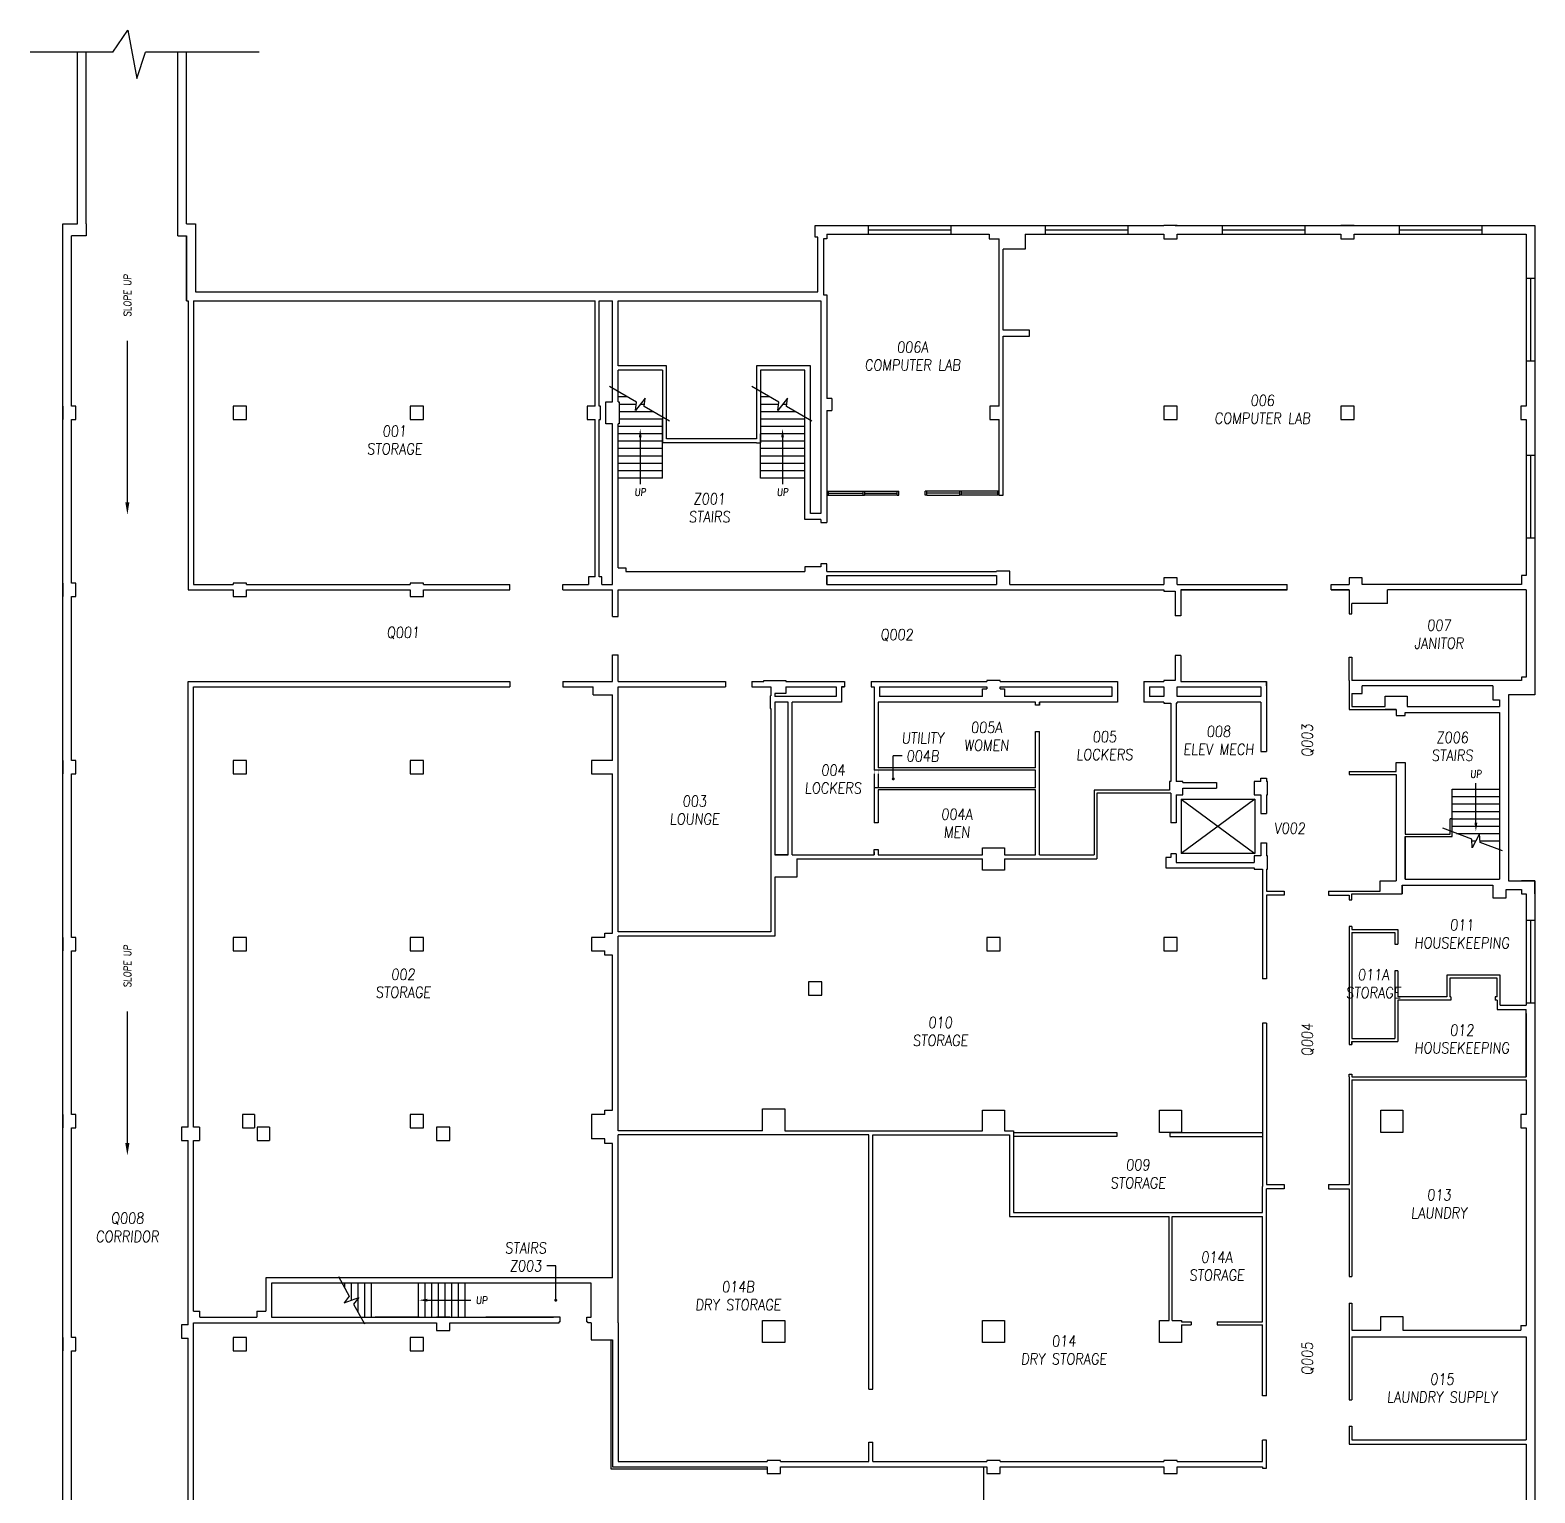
# Model space of a CAD drawing. Extents: x 1508 to 3619, y 480 to 3630.
# Drawn here: x 1508 to 3548, y 1648 to 3630 of the extents above; entities that cross this region are included whole.
import ezdxf
from ezdxf.enums import TextEntityAlignment as Align

# ---------------------------------------------------------------- set-up
doc = ezdxf.new("R2010")
doc.units = 0
doc.header["$MEASUREMENT"] = 0
doc.linetypes.add('HIDDEN2', pattern=[0.1875, 0.125, -0.0625])
for name, color, linetype in [('A-BELOW', 111, 'CONTINUOUS'), ('A-FS-ID', 6, 'CONTINUOUS'), ('A-FS-NM', 6, 'CONTINUOUS'), ('A-GLAZ', 191, 'CONTINUOUS'), ('A-STRS', 4, 'CONTINUOUS'), ('A-WL-EX', 171, 'CONTINUOUS')]:
    doc.layers.add(name, color=color, linetype=linetype)
doc.styles.get("Standard").update_dxf_attribs({"font": 'romans.shx', "width": 0.85, "oblique": 5, "height": 15})

msp = doc.modelspace()

# ---------------------------------------------------------------- linework, layer by layer
at = {"layer": 'A-BELOW'}
for p, q in [((1620.2, 3600.4), (1640.5, 3630.3)), ((1640.5, 3630.3), (1652.4, 3564.5)), ((1620.2, 3600.4), (1507.8, 3600.4)), ((1652.4, 3564.5), (1664.4, 3600.4)), ((1818.6, 3600.4), (1664.4, 3600.4)), ((2644, 3365.6), (2756, 3365.6)), ((2644, 3353.6), (2756, 3353.6)), ((2884, 3365.6), (2996, 3365.6)), ((2884, 3353.6), (2996, 3353.6)), ((3124, 3365.6), (3236, 3365.6)), ((3124, 3353.6), (3236, 3353.6)), ((3364, 3365.6), (3476, 3365.6)), ((3364, 3353.6), (3476, 3353.6)), ((3536, 3293.6), (3536, 3181.6)), ((3548, 3293.6), (3548, 3181.6)), ((1639.7, 2990.5), (1639.7, 3209.4)), ((3536, 3053.6), (3536, 2941.6)), ((3548, 3053.6), (3548, 2941.6)), ((2590, 3005.6), (2637, 3005.6)), ((2590, 3000.1), (2637, 3000.1)), ((2639, 3005.6), (2683.5, 3005.6)), ((2683.5, 3000.1), (2639, 3000.1)), ((2768, 3005.6), (2723.5, 3005.6)), ((2723.5, 3000.1), (2768, 3000.1)), ((2819.5, 3005.6), (2770, 3005.6)), ((2819.5, 3000.1), (2770, 3000.1)), ((3536, 2423.6), (3536, 2311.6)), ((3548, 2423.6), (3548, 2311.6)), ((1639.7, 2122.2), (1639.7, 2300.4)), ((2841, 2136.6), (2981, 2136.6)), ((2981, 2131.1), (2841, 2131.1)), ((2981, 2136.6), (2981, 2131.1)), ((3053, 2136.6), (3053, 2131.1)), ((3053, 2136.6), (3178.5, 2136.6)), ((3053, 2131.1), (3178.5, 2131.1)), ((2295, 1855.4), (2295, 1680.6)), ((2295, 1680.6), (2507, 1680.6)), ((2801, 1522.6), (2801, 1683.1))]:
    msp.add_line(p, q, dxfattribs=at)
at = {"layer": 'A-BELOW', "linetype": 'HIDDEN2'}
for p, q in [((2652, 2627.6), (2652, 2603.6)), ((2657.5, 2627.6), (2657.5, 2603.6))]:
    msp.add_line(p, q, dxfattribs=at)
at = {"layer": 'A-BELOW'}
for points in [[(1642.5, 2990.5), (1639.7, 2973.6), (1636.9, 2990.5)], [(1642.5, 2122.2), (1639.7, 2105.3), (1636.9, 2122.2)]]:
    msp.add_solid(points, dxfattribs=at)
at = {"layer": 'A-FS-ID'}
for p, q in [((2690.1, 2646.6), (2678.1, 2646.6)), ((2678.1, 2615.6), (2678.1, 2646.6)), ((2220.5, 1955.6), (2208.5, 1955.6)), ((2220.5, 1909.1), (2220.5, 1955.6))]:
    msp.add_line(p, q, dxfattribs=at)
at = {"layer": 'A-FS-ID', "const_width": 2}
for points in [[(2677.1, 2615.6, 1), (2679.1, 2615.6, 1)], [(2219.5, 1909.1, 1), (2221.5, 1909.1, 1)]]:
    msp.add_lwpolyline(points, format="xyb", close=True, dxfattribs=at)
at = {"layer": 'A-GLAZ'}
for p, q in [((2644, 3359.6), (2756, 3359.6)), ((2884, 3359.6), (2996, 3359.6)), ((3124, 3359.6), (3236, 3359.6)), ((3364, 3359.6), (3476, 3359.6)), ((3542, 3293.6), (3542, 3181.6)), ((3542, 3053.6), (3542, 2941.6)), ((2588, 3005.6), (2590, 3005.6)), ((2588, 3000.1), (2590, 3000.1)), ((2590, 3005.6), (2590, 3000.1)), ((2590, 3002.9), (2637, 3002.9)), ((2637, 3005.6), (2639, 3005.6)), ((2637, 3005.6), (2637, 3000.1)), ((2637, 3000.1), (2639, 3000.1)), ((2639, 3005.6), (2639, 3000.1)), ((2639, 3002.9), (2683.5, 3002.9)), ((2683.5, 3005.6), (2685.5, 3005.6)), ((2683.5, 3000.1), (2683.5, 3005.6)), ((2683.5, 3000.1), (2685.5, 3000.1)), ((2685.5, 3000.1), (2685.5, 3005.6)), ((2723.5, 3005.6), (2721.5, 3005.6)), ((2721.5, 3000.1), (2721.5, 3005.6)), ((2723.5, 3000.1), (2721.5, 3000.1)), ((2723.5, 3000.1), (2723.5, 3005.6)), ((2768, 3002.9), (2723.5, 3002.9)), ((2770, 3005.6), (2768, 3005.6)), ((2768, 3005.6), (2768, 3000.1)), ((2770, 3000.1), (2768, 3000.1)), ((2770, 3005.6), (2770, 3000.1)), ((2819.5, 3002.9), (2770, 3002.9)), ((2819.5, 3005.6), (2819.5, 3000.1)), ((2821.5, 3005.6), (2819.5, 3005.6)), ((2821.5, 3000.1), (2819.5, 3000.1)), ((3542, 2423.6), (3542, 2311.6))]:
    msp.add_line(p, q, dxfattribs=at)
at = {"layer": 'A-STRS'}
for p, q in [((2329.8, 3126.1), (2293.5, 3147.1)), ((2522.8, 3126.1), (2486.5, 3147.1)), ((2317.7, 3133.1), (2305, 3133.1)), ((2329.4, 3123.1), (2306.5, 3123.1)), ((2341.5, 3131.5), (2328.5, 3114.8)), ((2328.5, 3114.8), (2329.8, 3126.1)), ((2340.6, 3123.1), (2335, 3123.1)), ((2340.2, 3120.1), (2341.5, 3131.5)), ((2510.7, 3133.1), (2498, 3133.1)), ((2522.4, 3123.1), (2498, 3123.1)), ((2534.5, 3131.5), (2521.5, 3114.8)), ((2521.5, 3114.8), (2522.8, 3126.1)), ((2533.6, 3123.1), (2528, 3123.1)), ((2533.2, 3120.1), (2534.5, 3131.5)), ((2352.3, 3113.1), (2306.5, 3113.1)), ((2365, 3103.1), (2306.5, 3103.1)), ((2374.5, 3100.3), (2340.2, 3120.1)), ((2365, 3023.1), (2365, 3103.1)), ((2545.3, 3113.1), (2498, 3113.1)), ((2558, 3103.1), (2498, 3103.1)), ((2567.5, 3100.3), (2533.2, 3120.1)), ((2365, 3093.1), (2305, 3093.1)), ((2365, 3083.1), (2305, 3083.1)), ((2558, 3093.1), (2498, 3093.1)), ((2498, 3023.1), (2498, 3083.1)), ((2558, 3083.1), (2498, 3083.1)), ((2365, 3073.1), (2305, 3073.1)), ((2365, 3063.1), (2305, 3063.1)), ((2335, 3078.3), (2335, 3015.1)), ((2558, 3073.1), (2498, 3073.1)), ((2558, 3063.1), (2498, 3063.1)), ((2528, 3078.3), (2528, 3015.1)), ((2365, 3053.1), (2305, 3053.1)), ((2365, 3043.1), (2305, 3043.1)), ((2558, 3053.1), (2498, 3053.1)), ((2558, 3043.1), (2498, 3043.1)), ((2365, 3033.1), (2305, 3033.1)), ((2365, 3023.1), (2305, 3023.1)), ((2558, 3033.1), (2498, 3033.1)), ((2558, 3023.1), (2498, 3023.1)), ((3436, 2561.6), (3436, 2601.6)), ((3436, 2601.6), (3500, 2601.6)), ((3436, 2591.6), (3500, 2591.6)), ((3468, 2556.1), (3468, 2609.6)), ((3068.2, 2588.1), (3068.2, 2514.4)), ((3168.2, 2588.1), (3068.2, 2514.4)), ((3068.2, 2588.1), (3168.2, 2514.4)), ((3068.2, 2588.1), (3168.2, 2588.1)), ((3168.2, 2588.1), (3168.2, 2514.4)), ((3436, 2581.6), (3500, 2581.6)), ((3436, 2571.6), (3500, 2571.6)), ((3436, 2561.6), (3500, 2561.6)), ((3436, 2551.6), (3500, 2551.6)), ((3462.4, 2533.8), (3423.2, 2548.6)), ((3441.7, 2541.6), (3500, 2541.6)), ((3462.9, 2522.3), (3462.4, 2533.8)), ((3462.5, 2531.6), (3468, 2531.6)), ((3473.1, 2540.9), (3462.9, 2522.3)), ((3473.6, 2529.5), (3473.1, 2540.9)), ((3473.5, 2531.6), (3500, 2531.6)), ((3168.2, 2514.4), (3068.2, 2514.4)), ((3504, 2518), (3473.6, 2529.5)), ((1925.9, 1941.1), (1940.6, 1914.4)), ((1934.5, 1925.4), (1934.5, 1932.1)), ((1943.5, 1909.1), (1943.5, 1932.1)), ((1952.5, 1892.8), (1952.5, 1932.1)), ((1961.5, 1886.1), (1961.5, 1932.1)), ((1970.5, 1886.1), (1970.5, 1932.1)), ((2034.5, 1886.1), (2034.5, 1932.1)), ((2043.5, 1886.1), (2043.5, 1932.1)), ((2052.5, 1886.1), (2052.5, 1932.1)), ((2061.5, 1886.1), (2061.5, 1932.1)), ((2070.5, 1886.1), (2070.5, 1932.1)), ((2079.5, 1886.1), (2079.5, 1932.1)), ((2088.5, 1886.1), (2088.5, 1932.1)), ((2097.5, 1886.1), (2097.5, 1932.1)), ((1940.6, 1914.4), (1933.6, 1905.4)), ((1933.6, 1905.4), (1953.4, 1912.9)), ((1953.4, 1912.9), (1946.4, 1903.9)), ((1946.4, 1903.9), (1961.1, 1877.1)), ((2046.6, 1909.1), (2105.5, 1909.1))]:
    msp.add_line(p, q, dxfattribs=at)
for points in [[(2333.1, 3078.3), (2336.9, 3078.3), (2335, 3090)], [(2526.1, 3078.3), (2529.9, 3078.3), (2528, 3090)], [(3469.9, 2556.1), (3466.1, 2556.1), (3468, 2544.5)], [(2046.6, 1907.2), (2046.6, 1911.1), (2035, 1909.1)]]:
    msp.add_solid(points, dxfattribs=at)
at = {"layer": 'A-WL-EX'}
for p, q in [((1572, 3367.6), (1572, 3600.4)), ((1584, 3367.6), (1584, 3600.4)), ((1708, 3351.6), (1708, 3600.4)), ((1720, 3367.6), (1720, 3600.4)), ((1552, 3367.6), (1572, 3367.6)), ((1552, 649.6), (1552, 3367.6)), ((1584, 3367.6), (1584, 3351.6)), ((1720, 3367.6), (1732, 3367.6)), ((1732, 3367.6), (1732, 3275.6)), ((1584, 3351.6), (1564, 3351.6)), ((1564, 3120.6), (1564, 3351.6)), ((1708, 3351.6), (1720, 3351.6)), ((1720, 3351.6), (1720, 3263.6)), ((1720, 3263.6), (1720, 3351.6)), ((2572, 3349.6), (2572, 3365.6)), ((2572, 3365.6), (2644, 3365.6)), ((2576, 3349.6), (2572, 3349.6)), ((2576, 3275.6), (2576, 3349.6)), ((2583.5, 3347.6), (2583.5, 3271.6)), ((2588, 3347.6), (2583.5, 3347.6)), ((2588, 3353.6), (2588, 3347.6)), ((2588, 3353.6), (2644, 3353.6)), ((2644, 3365.6), (2644, 3353.6)), ((2756, 3365.6), (2756, 3353.6)), ((2756, 3365.6), (2884, 3365.6)), ((2756, 3353.6), (2808, 3353.6)), ((2808, 3353.6), (2808, 3347.6)), ((2808, 3347.6), (2821.5, 3347.6)), ((2821.5, 3215.6), (2821.5, 3347.6)), ((2857, 3353.6), (2857, 3333.6)), ((2857, 3353.6), (2884, 3353.6)), ((2884, 3365.6), (2884, 3353.6)), ((2996, 3365.6), (2996, 3353.6)), ((2996, 3365.6), (3045, 3365.6)), ((2996, 3353.6), (3045, 3353.6)), ((3063, 3365.6), (3045, 3365.6)), ((3045, 3353.6), (3045, 3347.6)), ((3045, 3347.6), (3063, 3347.6)), ((3060.5, 3365.6), (3124, 3365.6)), ((3063, 3347.6), (3063, 3353.6)), ((3063, 3353.6), (3124, 3353.6)), ((3124, 3365.6), (3124, 3353.6)), ((3236, 3365.6), (3236, 3353.6)), ((3236, 3365.6), (3364, 3365.6)), ((3236, 3353.6), (3285, 3353.6)), ((3303, 3365.6), (3285, 3365.6)), ((3285, 3353.6), (3285, 3347.6)), ((3285, 3347.6), (3303, 3347.6)), ((3303, 3347.6), (3303, 3353.6)), ((3303, 3353.6), (3364, 3353.6)), ((3364, 3365.6), (3364, 3353.6)), ((3476, 3365.6), (3476, 3353.6)), ((3476, 3365.6), (3548, 3365.6)), ((3476, 3353.6), (3536, 3353.6)), ((3536, 3353.6), (3536, 3293.6)), ((3548, 3365.6), (3548, 3293.6)), ((2857, 3333.6), (2827, 3333.6)), ((2827, 3223.6), (2827, 3333.6)), ((3548, 3293.6), (3536, 3293.6)), ((1732, 3275.6), (2576, 3275.6)), ((2583.5, 3271.6), (2588, 3271.6)), ((2588, 3271.6), (2588, 3131.1)), ((1720, 3263.6), (1722, 3263.6)), ((1720, 3263.6), (1722, 3263.6)), ((1722, 3263.6), (1722, 2871.6)), ((1729.5, 3263.6), (1890.5, 3263.6)), ((1729.5, 3263.6), (1729.5, 2879.1)), ((1732, 3263.6), (2274, 3263.6)), ((2274, 3120.6), (2274, 3263.6)), ((2279.5, 3263.6), (2297.5, 3263.6)), ((2279.5, 3120.6), (2279.5, 3263.6)), ((2297.5, 3126.6), (2297.5, 3263.6)), ((2305, 3175.1), (2305, 3263.6)), ((2305, 3263.6), (2580, 3263.6)), ((2580, 3263.6), (2580, 2975.1)), ((2863, 3223.6), (2827, 3223.6)), ((2863, 3215.6), (2863, 3223.6)), ((2821.5, 3120.6), (2821.5, 3215.6)), ((2827, 3215.6), (2863, 3215.6)), ((2827, 3120.6), (2827, 3215.6)), ((2370.5, 3175.1), (2305, 3175.1)), ((2365, 3169.6), (2305, 3169.6)), ((2305, 3126.6), (2305, 3169.6)), ((2365, 3169.6), (2365, 3103.1)), ((2370.5, 3076.6), (2370.5, 3175.1)), ((2566, 3175.1), (2492.5, 3175.1)), ((2492.5, 3175.1), (2492.5, 3076.6)), ((2558, 3169.6), (2498, 3169.6)), ((2498, 3169.6), (2498, 3083.1)), ((2558, 3023.1), (2558, 3169.6)), ((2566, 3023.1), (2566, 3175.1)), ((3548, 3181.6), (3536, 3181.6)), ((3536, 3181.6), (3536, 3120.6)), ((3548, 3181.6), (3548, 3053.6)), ((2288.5, 3126.6), (2297.5, 3126.6)), ((2288.5, 3096.6), (2288.5, 3126.6)), ((2305, 3126.6), (2306.5, 3126.6)), ((2306.5, 3126.6), (2306.5, 3096.6)), ((2595, 3131.1), (2588, 3131.1)), ((2595, 3131.1), (2595, 3114.6)), ((1552, 3120.6), (1552, 3102.6)), ((1570, 3120.6), (1564, 3120.6)), ((1564, 3102.6), (1570, 3102.6)), ((1564, 2880.6), (1564, 3102.6)), ((1570, 3102.6), (1570, 3120.6)), ((1783, 3120.6), (1783, 3102.6)), ((1801, 3120.6), (1783, 3120.6)), ((1783, 3102.6), (1801, 3102.6)), ((1801, 3102.6), (1801, 3120.6)), ((2023, 3120.6), (2023, 3102.6)), ((2041, 3120.6), (2023, 3120.6)), ((2023, 3102.6), (2041, 3102.6)), ((2041, 3102.6), (2041, 3120.6)), ((2274, 3120.6), (2263, 3120.6)), ((2263, 3120.6), (2263, 3102.6)), ((2263, 3102.6), (2274, 3102.6)), ((2274, 2889.6), (2274, 3102.6)), ((2281, 3120.6), (2279.5, 3120.6)), ((2279.5, 3102.6), (2281, 3102.6)), ((2279.5, 2889.6), (2279.5, 3102.6)), ((2281, 3102.6), (2281, 3120.6)), ((2365, 3103.1), (2365, 3071.1)), ((2588, 3114.6), (2595, 3114.6)), ((2588, 3114.6), (2588, 2963.1)), ((2809, 3120.6), (2809, 3102.6)), ((2821.5, 3120.6), (2809, 3120.6)), ((2809, 3102.6), (2821.5, 3102.6)), ((2821.5, 3000.1), (2821.5, 3102.6)), ((2827, 3102.6), (2827, 3120.6)), ((2827, 3000.1), (2827, 3102.6)), ((3045, 3120.6), (3045, 3102.6)), ((3063, 3120.6), (3045, 3120.6)), ((3045, 3102.6), (3063, 3102.6)), ((3063, 3102.6), (3063, 3120.6)), ((3285, 3120.6), (3285, 3102.6)), ((3303, 3120.6), (3285, 3120.6)), ((3285, 3102.6), (3303, 3102.6)), ((3303, 3102.6), (3303, 3120.6)), ((3529, 3120.6), (3529, 3102.6)), ((3536, 3120.6), (3529, 3120.6)), ((3529, 3102.6), (3536, 3102.6)), ((3536, 3102.6), (3536, 3053.6)), ((2297.5, 3096.6), (2288.5, 3096.6)), ((2297.5, 2879.1), (2297.5, 3096.6)), ((2306.5, 3096.6), (2305, 3096.6)), ((2305, 2901.6), (2305, 3096.6)), ((2498, 3083.1), (2498, 3071.1)), ((2492.5, 3071.1), (2365, 3071.1)), ((2492.5, 3076.6), (2370.5, 3076.6)), ((2492.5, 3071.1), (2498, 3071.1)), ((3548, 3053.6), (3536, 3053.6)), ((2558, 2967.1), (2558, 3023.1)), ((2566, 2975.1), (2566, 3023.1)), ((2821.5, 3000.1), (2827, 3000.1)), ((2580, 2967.1), (2558, 2967.1)), ((2580, 2975.1), (2566, 2975.1)), ((2580, 2967.1), (2580, 2963.1)), ((2580, 2963.1), (2588, 2963.1)), ((3548, 2941.6), (3536, 2941.6)), ((3536, 2941.6), (3536, 2891.1)), ((3548, 2941.6), (3548, 2729.6)), ((2305, 2901.6), (2315.5, 2901.6)), ((2315.5, 2901.6), (2315.5, 2896.6)), ((2580, 2903.1), (2558, 2903.1)), ((2558, 2903.1), (2558, 2896.6)), ((2588, 2907.1), (2580, 2907.1)), ((2580, 2907.1), (2580, 2903.1)), ((2588, 2896.6), (2588, 2907.1)), ((2818, 2897.1), (2818, 2896.6)), ((2836, 2897.1), (2818, 2897.1)), ((2836, 2879.1), (2836, 2897.1)), ((1552, 2880.6), (1552, 2862.6)), ((1570, 2880.6), (1564, 2880.6)), ((1570, 2862.6), (1570, 2880.6)), ((1729.5, 2879.1), (1783, 2879.1)), ((1783, 2880.6), (1783, 2879.1)), ((1801, 2880.6), (1783, 2880.6)), ((1801, 2879.1), (1801, 2880.6)), ((1801, 2879.1), (2023, 2879.1)), ((2041, 2880.6), (2023, 2880.6)), ((2023, 2880.6), (2023, 2879.1)), ((2041, 2879.1), (2041, 2880.6)), ((2041, 2879.1), (2158.3, 2879.1)), ((2158.3, 2871.6), (2158.3, 2879.1)), ((2230.3, 2871.6), (2230.3, 2879.1)), ((2230.3, 2879.1), (2264.8, 2879.1)), ((2250, 2879.1), (2264.8, 2879.1)), ((2274, 2889.6), (2264.8, 2889.6)), ((2264.8, 2889.6), (2264.8, 2879.1)), ((2282.8, 2889.6), (2279.5, 2889.6)), ((2282.8, 2879.1), (2282.8, 2889.6)), ((2282.8, 2879.1), (2297.5, 2879.1)), ((2315.5, 2896.6), (2558, 2896.6)), ((2588, 2896.6), (2818, 2896.6)), ((2588, 2891.1), (2588, 2879.1)), ((2588, 2879.1), (2588, 2891.1)), ((2588, 2891.1), (2818, 2891.1)), ((2588, 2879.1), (2818, 2879.1)), ((2818, 2891.1), (2818, 2879.1)), ((2836, 2879.1), (3045, 2879.1)), ((3045, 2888.1), (3045, 2879.1)), ((3063, 2888.1), (3045, 2888.1)), ((3063, 2879.1), (3063, 2888.1)), ((3063, 2879.1), (3212, 2879.1)), ((3212, 2871.6), (3212, 2879.1)), ((3272, 2871.6), (3272, 2879.1)), ((3272, 2879.1), (3296, 2879.1)), ((3296, 2888.1), (3296, 2879.1)), ((3314, 2888.1), (3296, 2888.1)), ((3314, 2879.1), (3314, 2888.1)), ((3530, 2879.1), (3314, 2879.1)), ((3530, 2891.1), (3530, 2879.1)), ((3536, 2891.1), (3530, 2891.1)), ((1564, 2862.6), (1570, 2862.6)), ((1564, 2640.6), (1564, 2862.6)), ((1722, 2871.6), (1783, 2871.6)), ((1783, 2871.6), (1783, 2862.6)), ((1783, 2862.6), (1801, 2862.6)), ((1801, 2871.6), (2023, 2871.6)), ((1801, 2862.6), (1801, 2871.6)), ((2023, 2871.6), (2023, 2862.6)), ((2023, 2862.6), (2041, 2862.6)), ((2041, 2862.6), (2041, 2871.6)), ((2041, 2871.6), (2158.3, 2871.6)), ((2230.3, 2871.6), (2297.5, 2871.6)), ((2264.8, 2871.6), (2282.8, 2871.6)), ((2297.5, 2835.6), (2297.5, 2871.6)), ((2305, 2835.6), (2305, 2871.6)), ((2305, 2871.6), (3045, 2871.6)), ((3045, 2871.6), (3045, 2870.1)), ((3045, 2870.1), (3060.5, 2870.1)), ((3060.5, 2870.1), (3060.5, 2836.6)), ((3212, 2871.6), (3068, 2871.6)), ((3068, 2871.6), (3212, 2871.6)), ((3068, 2871.6), (3068, 2836.6)), ((3296, 2871.6), (3272, 2871.6)), ((3272, 2871.6), (3296, 2871.6)), ((3296, 2871.6), (3296, 2839.1)), ((3348, 2853.1), (3348, 2871.6)), ((3536, 2871.6), (3348, 2871.6)), ((3536, 2871.6), (3536, 2753.6)), ((3068, 2836.6), (3060.5, 2836.6)), ((3296, 2839.1), (3300, 2839.1)), ((3348, 2853.1), (3300, 2853.1)), ((3300, 2839.1), (3300, 2853.1)), ((2297.5, 2835.6), (2305, 2835.6)), ((2297.5, 2783.6), (2305, 2783.6)), ((2297.5, 2747.6), (2297.5, 2783.6)), ((2305, 2747.6), (2305, 2783.6)), ((3068, 2782.6), (3060.5, 2782.6)), ((3060.5, 2782.6), (3060.5, 2749.1)), ((3068, 2782.6), (3068, 2747.6)), ((3296, 2749.1), (3296, 2780.6)), ((3296, 2780.6), (3300, 2780.6)), ((3300, 2780.6), (3300, 2749.1)), ((1722, 2747.6), (2158.3, 2747.6)), ((1722, 2143.6), (1722, 2747.6)), ((1729.5, 2143.6), (1729.5, 2740.1)), ((1729.5, 2740.1), (2158.3, 2740.1)), ((2158.3, 2747.6), (2158.3, 2740.1)), ((2230.3, 2747.6), (2230.3, 2740.1)), ((2230.3, 2747.6), (2297.5, 2747.6)), ((2230.3, 2740.1), (2271.3, 2740.1)), ((2271.3, 2729.6), (2271.3, 2740.1)), ((2305, 2747.6), (2450.5, 2747.6)), ((2305, 2408.1), (2305, 2740.1)), ((2305, 2740.1), (2450.5, 2740.1)), ((2450.5, 2747.6), (2450.5, 2740.1)), ((2486.5, 2747.6), (2486.5, 2740.1)), ((2486.5, 2747.6), (2502.5, 2747.6)), ((2486.5, 2740.1), (2512, 2740.1)), ((2502.5, 2747.6), (2502.5, 2749.1)), ((2502.5, 2749.1), (2532.5, 2749.1)), ((2512, 2740.1), (2512, 2728.1)), ((2532.5, 2749.1), (2532.5, 2747.6)), ((2532.5, 2747.6), (2612, 2747.6)), ((2532.5, 2747.6), (2612, 2747.6)), ((2532.5, 2740.1), (2532.5, 2731.1)), ((2532.5, 2740.1), (2600.5, 2740.1)), ((2600.5, 2740.1), (2600.5, 2727.1)), ((2612, 2740.1), (2608, 2740.1)), ((2608, 2740.1), (2608, 2719.6)), ((2608, 2740.1), (2612, 2740.1)), ((2612, 2747.6), (2612, 2740.1)), ((2648, 2747.6), (2648, 2740.1)), ((2648, 2747.6), (2805, 2747.6)), ((2648, 2747.6), (2805, 2747.6)), ((2648, 2740.1), (2652, 2740.1)), ((2648, 2740.1), (2652, 2740.1)), ((2652, 2740.1), (2652, 2719.6)), ((2659.5, 2740.1), (2805, 2740.1)), ((2659.5, 2740.1), (2659.5, 2727.1)), ((2799, 2727.1), (2799, 2737.6)), ((2799, 2737.6), (2805, 2737.6)), ((2823, 2749.1), (2805, 2749.1)), ((2805, 2749.1), (2805, 2747.6)), ((2805, 2740.1), (2805, 2737.6)), ((2823, 2747.6), (2823, 2749.1)), ((2823, 2747.6), (2982, 2747.6)), ((2823, 2747.6), (2982, 2747.6)), ((2823, 2737.6), (2823, 2740.1)), ((2823, 2740.1), (2974.5, 2740.1)), ((2823, 2737.6), (2829, 2737.6)), ((2829, 2737.6), (2829, 2727.1)), ((2974.5, 2740.1), (2974.5, 2727.1)), ((2982, 2747.6), (2982, 2719.6)), ((3018, 2747.6), (3018, 2719.6)), ((3018, 2747.6), (3045, 2747.6)), ((3025.5, 2740.1), (3045, 2740.1)), ((3025.5, 2740.1), (3025.5, 2727.1)), ((3060.5, 2749.1), (3045, 2749.1)), ((3045, 2749.1), (3045, 2747.6)), ((3045, 2740.1), (3045, 2727.1)), ((3063, 2727.1), (3063, 2740.1)), ((3063, 2740.1), (3176.5, 2740.1)), ((3068, 2747.6), (3184, 2747.6)), ((3176.5, 2740.1), (3176.5, 2727.1)), ((3184, 2741.6), (3184, 2747.6)), ((3184, 2747.6), (3184, 2719.6)), ((3184, 2741.6), (3184, 2652.6)), ((3296, 2749.1), (3296, 2731.1)), ((3296, 2741.6), (3296, 2709.6)), ((3530, 2749.1), (3300, 2749.1)), ((3314, 2731.1), (3314, 2741.6)), ((3491, 2741.6), (3314, 2741.6)), ((3491, 2741.6), (3491, 2722.6)), ((3536, 2753.6), (3530, 2753.6)), ((3530, 2753.6), (3530, 2749.1)), ((2271.3, 2729.6), (2297.5, 2729.6)), ((2297.5, 2640.6), (2297.5, 2729.6)), ((2511, 2728.1), (2511, 2711.1)), ((2511, 2728.1), (2512, 2728.1)), ((2517.5, 2731.1), (2517.5, 2727.1)), ((2532.5, 2731.1), (2517.5, 2731.1)), ((2600.5, 2727.1), (2517.5, 2727.1)), ((2535.5, 2719.6), (2517.5, 2719.6)), ((2517.5, 2719.6), (2517.5, 2512.6)), ((2535.5, 2512.6), (2535.5, 2719.6)), ((2608, 2719.6), (2541, 2719.6)), ((2541, 2512.6), (2541, 2719.6)), ((2652, 2719.6), (2652, 2627.6)), ((2870.8, 2719.6), (2657.5, 2719.6)), ((2657.5, 2719.6), (2657.5, 2630.6)), ((2799, 2727.1), (2659.5, 2727.1)), ((2829, 2719.6), (2799, 2719.6)), ((2974.5, 2727.1), (2829, 2727.1)), ((2870.8, 2715.6), (2870.8, 2719.6)), ((2876.3, 2715.6), (2870.8, 2715.6)), ((2876.3, 2719.6), (2876.3, 2715.6)), ((2876.3, 2715.6), (2876.3, 2719.6)), ((2982, 2719.6), (2876.3, 2719.6)), ((3045, 2719.6), (3018, 2719.6)), ((3045, 2727.1), (3025.5, 2727.1)), ((3045, 2719.6), (3045, 2718.1)), ((3045, 2718.1), (3054.3, 2718.1)), ((3054.3, 2718.1), (3054.3, 2612.1)), ((3061.8, 2718.1), (3063, 2718.1)), ((3061.8, 2718.1), (3061.8, 2612.1)), ((3176.5, 2727.1), (3063, 2727.1)), ((3063, 2718.1), (3063, 2719.6)), ((3176.5, 2719.6), (3063, 2719.6)), ((3176.5, 2719.6), (3063, 2719.6)), ((3176.5, 2719.6), (3176.5, 2652.6)), ((3300, 2731.1), (3300, 2713.6)), ((3300, 2731.1), (3314, 2731.1)), ((3300, 2713.6), (3345, 2713.6)), ((3345, 2713.6), (3345, 2727.6)), ((3345, 2727.6), (3375, 2727.6)), ((3375, 2727.6), (3375, 2713.6)), ((3375, 2713.6), (3500, 2713.6)), ((3491, 2722.6), (3500, 2722.6)), ((3500, 2722.6), (3500, 2713.6)), ((3548, 2729.6), (3512, 2729.6)), ((3512, 2729.6), (3512, 2477.6)), ((2511, 2711.1), (2512, 2711.1)), ((2512, 2711.1), (2512, 2408.1)), ((3296, 2709.6), (3360, 2709.6)), ((3360, 2709.6), (3345, 2709.6)), ((3360, 2709.6), (3360, 2701.6)), ((3360, 2701.6), (3372, 2701.6)), ((3372, 2701.6), (3372, 2705.6)), ((3372, 2705.6), (3500, 2705.6)), ((3500, 2705.6), (3500, 2479.6)), ((2870.8, 2679.6), (2876.3, 2679.6)), ((2870.8, 2630.6), (2870.8, 2679.6)), ((2876.3, 2512.6), (2876.3, 2679.6)), ((3176.5, 2652.6), (3184, 2652.6)), ((1552, 2640.6), (1552, 2622.6)), ((1570, 2640.6), (1564, 2640.6)), ((1570, 2622.6), (1570, 2640.6)), ((1801, 2640.6), (1783, 2640.6)), ((1783, 2640.6), (1783, 2622.6)), ((1801, 2622.6), (1801, 2640.6)), ((2041, 2640.6), (2023, 2640.6)), ((2023, 2640.6), (2023, 2622.6)), ((2041, 2622.6), (2041, 2640.6)), ((2297.5, 2640.6), (2269, 2640.6)), ((2269, 2640.6), (2269, 2622.6)), ((3360, 2637.6), (3372, 2637.6)), ((3360, 2625.6), (3360, 2637.6)), ((3372, 2637.6), (3372, 2540.6)), ((1564, 2622.6), (1570, 2622.6)), ((1564, 2400.6), (1564, 2622.6)), ((1783, 2622.6), (1801, 2622.6)), ((2023, 2622.6), (2041, 2622.6)), ((2269, 2622.6), (2297.5, 2622.6)), ((2297.5, 2406.6), (2297.5, 2622.6)), ((2870.8, 2627.6), (2652, 2627.6)), ((2870.8, 2630.6), (2657.5, 2630.6)), ((2870.8, 2630.6), (2657.5, 2630.6)), ((2870.8, 2603.6), (2870.8, 2627.6)), ((3054.3, 2612.1), (3052.8, 2612.1)), ((3052.8, 2612.1), (3052.8, 2600.1)), ((3070.8, 2612.1), (3061.8, 2612.1)), ((3070.8, 2610.6), (3070.8, 2612.1)), ((3176.5, 2612.1), (3167.3, 2612.1)), ((3167.3, 2612.1), (3167.3, 2594.1)), ((3176.5, 2612.1), (3176.5, 2616.6)), ((3176.5, 2616.6), (3184, 2616.6)), ((3184, 2616.6), (3184, 2612.1)), ((3185.3, 2612.1), (3184, 2612.1)), ((3185.3, 2594.1), (3185.3, 2612.1)), ((3296, 2625.6), (3296, 2621.6)), ((3296, 2625.6), (3360, 2625.6)), ((3296, 2621.6), (3360, 2621.6)), ((3360, 2621.6), (3360, 2477.6)), ((2652, 2603.6), (2652, 2556.1)), ((2870.8, 2603.6), (2652, 2603.6)), ((2657.5, 2600.6), (2657.5, 2556.1)), ((2870.8, 2600.6), (2657.5, 2600.6)), ((2870.8, 2512.6), (2870.8, 2600.6)), ((2870.8, 2512.6), (2870.8, 2600.6)), ((2950.3, 2600.1), (2950.3, 2512.6)), ((3052.8, 2600.1), (2950.3, 2600.1)), ((2954.3, 2596.1), (2954.3, 2507.1)), ((3054.3, 2596.1), (2954.3, 2596.1)), ((3054.3, 2596.1), (3054.3, 2556.1)), ((3061.8, 2594.1), (3070.8, 2594.1)), ((3061.8, 2594.1), (3061.8, 2556.1)), ((3070.8, 2610.6), (3116.5, 2610.6)), ((3070.8, 2594.1), (3070.8, 2603.1)), ((3070.8, 2603.1), (3116.5, 2603.1)), ((3116.5, 2610.6), (3116.5, 2603.1)), ((3167.3, 2594.1), (3176.3, 2594.1)), ((3176.3, 2594.1), (3176.3, 2568.6)), ((3184, 2594.1), (3185.3, 2594.1)), ((3184, 2594.1), (3184, 2568.6)), ((2657.5, 2556.1), (2652, 2556.1)), ((3061.8, 2556.1), (3054.3, 2556.1)), ((3176.3, 2568.6), (3184, 2568.6)), ((3433, 2540.6), (3433, 2561.6)), ((3436, 2561.6), (3433, 2561.6)), ((3436, 2537.6), (3436, 2561.6)), ((3372, 2540.6), (3433, 2540.6)), ((3372, 2537.6), (3372, 2479.6)), ((3372, 2479.6), (3372, 2537.6)), ((3372, 2537.6), (3436, 2537.6)), ((2517.5, 2512.6), (2535.5, 2512.6)), ((2535.5, 2512.6), (2517.5, 2512.6)), ((2517.5, 2512.6), (2535.5, 2512.6)), ((2541, 2512.6), (2652, 2512.6)), ((2652, 2520.1), (2657.5, 2520.1)), ((2652, 2512.6), (2652, 2520.1)), ((2652, 2516.6), (2652, 2512.6)), ((2657.5, 2520.1), (2657.5, 2512.6)), ((2657.5, 2512.6), (2799, 2512.6)), ((2799, 2512.6), (2799, 2522.1)), ((2799, 2522.1), (2829, 2522.1)), ((2829, 2522.1), (2829, 2512.6)), ((2829, 2512.6), (2870.8, 2512.6)), ((2876.3, 2512.6), (2950.3, 2512.6)), ((3061.8, 2514.1), (3054.3, 2514.1)), ((3054.3, 2514.1), (3054.3, 2509.1)), ((3061.8, 2514.1), (3061.8, 2502.4)), ((3176.3, 2511.4), (3167.5, 2511.4)), ((3167.5, 2511.4), (3167.5, 2502.4)), ((3176.3, 2528.7), (3184, 2528.7)), ((3176.3, 2528.7), (3176.3, 2511.4)), ((3184, 2528.7), (3184, 2511.4)), ((3185.5, 2511.4), (3184, 2511.4)), ((3185.5, 2493.4), (3185.5, 2511.4)), ((2547.5, 2507.1), (2547.5, 2482.6)), ((2547.5, 2507.1), (2799, 2507.1)), ((2799, 2492.1), (2799, 2507.1)), ((2829, 2492.1), (2799, 2492.1)), ((2829, 2507.1), (2829, 2492.1)), ((2829, 2507.1), (2954.3, 2507.1)), ((3047.8, 2509.1), (3047.8, 2494.9)), ((3054.3, 2509.1), (3047.8, 2509.1)), ((3047.8, 2494.9), (3167.5, 2494.9)), ((3061.8, 2502.4), (3167.5, 2502.4)), ((3167.5, 2494.9), (3167.5, 2493.4)), ((3167.5, 2493.4), (3178.5, 2493.4)), ((3178.5, 2493.4), (3178.5, 2344.7)), ((3184, 2493.4), (3185.5, 2493.4)), ((3184, 2493.4), (3184, 2463.6)), ((2517.5, 2482.6), (2517.5, 2402.6)), ((2547.5, 2482.6), (2517.5, 2482.6)), ((3338, 2463.6), (3338, 2477.6)), ((3338, 2477.6), (3360, 2477.6)), ((3368, 2459.6), (3368, 2471.6)), ((3368, 2471.6), (3368, 2459.6)), ((3368, 2471.6), (3491, 2471.6)), ((3372, 2479.6), (3500, 2479.6)), ((3491, 2471.6), (3491, 2454.6)), ((3512, 2477.6), (3548, 2477.6)), ((3548, 2477.6), (3530, 2477.6)), ((3548, 2459.6), (3548, 2477.6)), ((3548, 2477.6), (3548, 2423.6)), ((3184, 2463.6), (3208, 2463.6)), ((3208, 2458.1), (3184, 2458.1)), ((3184, 2458.1), (3184, 2344.7)), ((3208, 2463.6), (3208, 2458.1)), ((3268, 2463.6), (3268, 2458.1)), ((3268, 2463.6), (3338, 2463.6)), ((3268, 2458.1), (3296, 2458.1)), ((3296, 2458.1), (3296, 2451.6)), ((3296, 2451.6), (3300, 2451.6)), ((3300, 2451.6), (3300, 2459.6)), ((3300, 2459.6), (3368, 2459.6)), ((3491, 2454.6), (3509, 2454.6)), ((3509, 2465.6), (3530, 2465.6)), ((3509, 2454.6), (3509, 2465.6)), ((3530, 2465.6), (3530, 2459.6)), ((3530, 2459.6), (3536, 2459.6)), ((3536, 2459.6), (3536, 2423.6)), ((2512, 2408.1), (2305, 2408.1)), ((3300, 2415.6), (3296, 2415.6)), ((3296, 2415.6), (3296, 2255.6)), ((3300, 2415.6), (3300, 2411.6)), ((3300, 2415.6), (3300, 2411.6)), ((3300, 2411.6), (3362, 2411.6)), ((3300, 2407.6), (3358, 2407.6)), ((3300, 2407.6), (3300, 2263.6)), ((3358, 2407.6), (3358, 2391.6)), ((3362, 2411.6), (3362, 2391.6)), ((3548, 2423.6), (3536, 2423.6)), ((1552, 2400.6), (1552, 2382.6)), ((1570, 2400.6), (1564, 2400.6)), ((1570, 2382.6), (1570, 2400.6)), ((1783, 2400.6), (1783, 2382.6)), ((1801, 2400.6), (1783, 2400.6)), ((1801, 2382.6), (1801, 2400.6)), ((2041, 2400.6), (2023, 2400.6)), ((2023, 2400.6), (2023, 2382.6)), ((2041, 2382.6), (2041, 2400.6)), ((2287, 2400.6), (2269, 2400.6)), ((2269, 2400.6), (2269, 2382.6)), ((2287, 2400.6), (2287, 2406.6)), ((2287, 2406.6), (2297.5, 2406.6)), ((2305, 2138.6), (2305, 2402.6)), ((2517.5, 2402.6), (2305, 2402.6)), ((2823, 2400.6), (2805, 2400.6)), ((2805, 2400.6), (2805, 2382.6)), ((2823, 2382.6), (2823, 2400.6)), ((3063, 2400.6), (3045, 2400.6)), ((3045, 2400.6), (3045, 2382.6)), ((3063, 2382.6), (3063, 2400.6)), ((3358, 2391.6), (3362, 2391.6)), ((1564, 2382.6), (1570, 2382.6)), ((1564, 2160.6), (1564, 2382.6)), ((1783, 2382.6), (1801, 2382.6)), ((2023, 2382.6), (2041, 2382.6)), ((2269, 2382.6), (2287, 2382.6)), ((2287, 2376.6), (2287, 2382.6)), ((2297.5, 2376.6), (2287, 2376.6)), ((2297.5, 2166.6), (2297.5, 2376.6)), ((2805, 2382.6), (2823, 2382.6)), ((3045, 2382.6), (3063, 2382.6)), ((3362, 2355.6), (3358, 2355.6)), ((3358, 2355.6), (3358, 2263.6)), ((3362, 2355.6), (3362, 2320.1)), ((3501, 2349.6), (3428.5, 2349.6)), ((3428.5, 2349.6), (3428.5, 2320.1)), ((3501, 2309.1), (3501, 2349.6)), ((2581.2, 2340.7), (2563.2, 2340.7)), ((2563.2, 2340.7), (2563.2, 2322.7)), ((2581.2, 2322.7), (2581.2, 2340.7)), ((3184, 2344.7), (3178.5, 2344.7)), ((3432.5, 2345.6), (3432.5, 2320.1)), ((3497, 2345.6), (3432.5, 2345.6)), ((3497, 2320.1), (3497, 2345.6)), ((2563.2, 2322.7), (2581.2, 2322.7)), ((3428.5, 2320.1), (3362, 2320.1)), ((3362, 2315.6), (3362, 2259.6)), ((3434, 2315.6), (3362, 2315.6)), ((3434, 2320.1), (3432.5, 2320.1)), ((3434, 2320.1), (3434, 2315.6)), ((3497, 2320.1), (3494, 2320.1)), ((3494, 2320.1), (3494, 2315.6)), ((3497, 2315.6), (3494, 2315.6)), ((3497, 2315.6), (3497, 2303.1)), ((3501, 2309.1), (3536, 2309.1)), ((3548, 2311.6), (3536, 2311.6)), ((3536, 2311.6), (3536, 2309.1)), ((3548, 2311.6), (3548, 2130.6)), ((3497, 2303.1), (3536, 2303.1)), ((3536, 2211.6), (3536, 2303.1)), ((3536, 2297.6), (3536, 2211.6)), ((3184, 2284.7), (3178.5, 2284.7)), ((3178.5, 2284.7), (3178.5, 2063.2)), ((3184, 2284.7), (3184, 2065.7)), ((3296, 2255.6), (3300, 2255.6)), ((3300, 2263.6), (3358, 2263.6)), ((3300, 2255.6), (3300, 2259.6)), ((3300, 2259.6), (3300, 2255.6)), ((3300, 2259.6), (3362, 2259.6)), ((3296, 2211.6), (3296, 2215.6)), ((3296, 2215.6), (3300, 2215.6)), ((3296, 2211.6), (3296, 2065.7)), ((3300, 2215.6), (3300, 2211.6)), ((3300, 2211.6), (3364, 2211.6)), ((3300, 2207.6), (3364, 2207.6)), ((3300, 2207.6), (3300, 2063.2)), ((3364, 2211.6), (3536, 2211.6)), ((3364, 2207.6), (3536, 2207.6)), ((3536, 2207.6), (3536, 2160.6)), ((2287, 2160.6), (2287, 2166.6)), ((2287, 2166.6), (2297.5, 2166.6)), ((2501, 2168.6), (2531, 2168.6)), ((2501, 2138.6), (2501, 2168.6)), ((2531, 2168.6), (2531, 2138.6)), ((2799, 2166.6), (2829, 2166.6)), ((2799, 2138.6), (2799, 2166.6)), ((2829, 2166.6), (2829, 2138.6)), ((3039, 2166.6), (3069, 2166.6)), ((3039, 2136.6), (3039, 2166.6)), ((3069, 2166.6), (3069, 2136.6)), ((3339, 2166.6), (3369, 2166.6)), ((3339, 2136.6), (3339, 2166.6)), ((3369, 2166.6), (3369, 2136.6)), ((1552, 2160.6), (1552, 2142.6)), ((1570, 2160.6), (1564, 2160.6)), ((1564, 2142.6), (1570, 2142.6)), ((1564, 1858.6), (1564, 2142.6)), ((1570, 2142.6), (1570, 2160.6)), ((1713, 2143.6), (1713, 2125.6)), ((1722, 2143.6), (1713, 2143.6)), ((1737.5, 2143.6), (1729.5, 2143.6)), ((1737.5, 2143.6), (1737.5, 2125.6)), ((1796, 2160.6), (1796, 2142.6)), ((1812, 2160.6), (1796, 2160.6)), ((1796, 2142.6), (1812, 2142.6)), ((1812, 2160.6), (1812, 2142.6)), ((1832.5, 2143.6), (1815.5, 2143.6)), ((1815.5, 2143.6), (1815.5, 2125.6)), ((1832.5, 2143.6), (1832.5, 2125.6)), ((2023, 2160.6), (2023, 2142.6)), ((2041, 2160.6), (2023, 2160.6)), ((2023, 2142.6), (2041, 2142.6)), ((2041, 2142.6), (2041, 2160.6)), ((2059, 2143.6), (2059, 2125.6)), ((2077, 2143.6), (2059, 2143.6)), ((2077, 2125.6), (2077, 2143.6)), ((2269, 2160.6), (2269, 2127.6)), ((2287, 2160.6), (2269, 2160.6)), ((3529, 2160.6), (3529, 2142.6)), ((3536, 2160.6), (3529, 2160.6)), ((3529, 2142.6), (3536, 2142.6)), ((3536, 2142.6), (3536, 2130.6)), ((1713, 2125.6), (1722, 2125.6)), ((1722, 1875.6), (1722, 2125.6)), ((1729.5, 1894.4), (1729.5, 2125.6)), ((1729.5, 2125.6), (1737.5, 2125.6)), ((1815.5, 2125.6), (1832.5, 2125.6)), ((2059, 2125.6), (2077, 2125.6)), ((2287, 2127.6), (2269, 2127.6)), ((2287, 2121.6), (2287, 2127.6)), ((2501, 2138.6), (2305, 2138.6)), ((2645, 2133.1), (2305, 2133.1)), ((2305, 1939.6), (2305, 2133.1)), ((2531, 2138.6), (2799, 2138.6)), ((2645, 1788.6), (2645, 2133.1)), ((2650.5, 1788.6), (2650.5, 2133.1)), ((2650.5, 2133.1), (2835.5, 2133.1)), ((2829, 2138.6), (2841, 2138.6)), ((2835.5, 2133.1), (2835.5, 2022.6)), ((2841, 2138.6), (2841, 2028.1)), ((3069, 2136.6), (3039, 2136.6)), ((3369, 2136.6), (3339, 2136.6)), ((3536, 2130.6), (3536, 1874.7)), ((3548, 2130.6), (3548, 517.6)), ((2297.5, 2121.6), (2287, 2121.6)), ((2297.5, 1939.6), (2297.5, 2121.6)), ((3178.5, 2028.1), (3178.5, 2063.2)), ((3184, 2065.7), (3208, 2065.7)), ((3208, 2065.7), (3208, 2060.2)), ((3268, 2065.7), (3268, 2060.2)), ((3268, 2065.7), (3296, 2065.7)), ((3300, 2063.2), (3300, 1941.2)), ((3208, 2060.2), (3184, 2060.2)), ((3184, 1779.6), (3184, 2060.2)), ((3268, 2060.2), (3296, 2060.2)), ((3296, 2060.2), (3296, 1941.2)), ((2835.5, 2022.6), (3052, 2022.6)), ((2841, 2028.1), (3178.5, 2028.1)), ((3052, 1881.6), (3052, 2022.6)), ((3056, 2022.6), (3178.5, 2022.6)), ((3056, 1881.6), (3056, 2022.6)), ((3178.5, 1879.6), (3178.5, 2022.6)), ((1827.5, 1939.6), (1827.5, 1894.4)), ((2297.5, 1939.6), (1827.5, 1939.6)), ((2305, 1878.6), (2305, 1939.6)), ((3296, 1941.2), (3300, 1941.2)), ((1835, 1932.1), (1835, 1886.1)), ((2268.5, 1932.1), (1835, 1932.1)), ((2268.5, 1886.1), (2268.5, 1932.1)), ((3296, 1905.2), (3300, 1905.2)), ((3296, 1905.2), (3296, 1774.2)), ((3300, 1905.2), (3300, 1868.7)), ((1729.5, 1894.4), (1738, 1894.4)), ((1729.5, 1209.6), (1729.5, 1878.6)), ((1729.5, 1878.6), (2059, 1878.6)), ((1738, 1886.1), (1738, 1894.4)), ((1738, 1886.1), (1815.3, 1886.1)), ((1815.3, 1894.4), (1827.5, 1894.4)), ((1815.3, 1894.4), (1815.3, 1886.1)), ((1835, 1886.1), (2217.5, 1886.1)), ((2035.5, 1886.1), (1975.5, 1886.1)), ((2077, 1886.1), (2059, 1886.1)), ((2059, 1878.6), (2059, 1868.1)), ((2077, 1878.6), (2225, 1878.6)), ((2077, 1868.1), (2077, 1878.6)), ((2226.5, 1886.1), (2125.5, 1886.1)), ((2225, 1878.6), (2225, 1879.6)), ((2226.5, 1879.6), (2225, 1879.6)), ((2226.5, 1879.6), (2226.5, 1886.1)), ((2262.5, 1886.1), (2268.5, 1886.1)), ((2262.5, 1879.6), (2262.5, 1886.1)), ((2262.5, 1879.6), (2264, 1879.6)), ((2264, 1878.6), (2264, 1879.6)), ((2268.5, 1878.6), (2264, 1878.6)), ((2268.5, 1878.6), (2268.5, 1855.4)), ((2305, 1878.6), (2305, 1690.6)), ((2501, 1851.6), (2501, 1881.6)), ((2501, 1881.6), (2531, 1881.6)), ((2531, 1881.6), (2531, 1851.6)), ((2799, 1851.6), (2799, 1881.6)), ((2799, 1881.6), (2829, 1881.6)), ((2829, 1881.6), (2829, 1851.6)), ((3039, 1851.6), (3039, 1881.6)), ((3039, 1881.6), (3052, 1881.6)), ((3056, 1881.6), (3069, 1881.6)), ((3069, 1881.6), (3069, 1879.6)), ((3069, 1879.6), (3082, 1879.6)), ((3082, 1879.6), (3082, 1875.6)), ((3117, 1879.6), (3178.5, 1879.6)), ((3117, 1879.6), (3117, 1875.6)), ((3339, 1887.2), (3369, 1887.2)), ((3339, 1868.7), (3339, 1887.2)), ((3369, 1887.2), (3369, 1868.7)), ((1552, 1858.6), (1552, 1840.6)), ((1570, 1858.6), (1564, 1858.6)), ((1570, 1840.6), (1570, 1858.6)), ((1722, 1875.6), (1713, 1875.6)), ((1713, 1875.6), (1713, 1857.6)), ((1713, 1857.6), (1722, 1857.6)), ((1722, 1209.6), (1722, 1857.6)), ((1783, 1858.6), (1783, 1840.6)), ((1801, 1858.6), (1783, 1858.6)), ((1801, 1840.6), (1801, 1858.6)), ((2023, 1858.6), (2023, 1840.6)), ((2041, 1858.6), (2023, 1858.6)), ((2041, 1840.6), (2041, 1858.6)), ((2059, 1868.1), (2077, 1868.1)), ((3069, 1875.6), (3069, 1851.6)), ((3069, 1875.6), (3082, 1875.6)), ((3117, 1875.6), (3178.5, 1875.6)), ((3178.5, 1779.6), (3178.5, 1875.6)), ((3300, 1868.7), (3339, 1868.7)), ((3300, 1859.7), (3536, 1859.7)), ((3300, 1859.7), (3300, 1774.2)), ((3369, 1868.7), (3529, 1868.7)), ((3529, 1874.7), (3529, 1868.7)), ((3529, 1874.7), (3536, 1874.7)), ((3536, 1859.7), (3536, 1719.7)), ((1564, 1840.6), (1570, 1840.6)), ((1564, 1618.6), (1564, 1840.6)), ((1783, 1840.6), (1801, 1840.6)), ((2023, 1840.6), (2041, 1840.6)), ((2268.5, 1855.4), (2297.5, 1855.4)), ((2297.5, 1855.4), (2297.5, 1683.1)), ((2531, 1851.6), (2501, 1851.6)), ((2829, 1851.6), (2799, 1851.6)), ((3069, 1851.6), (3039, 1851.6)), ((2645, 1788.6), (2650.5, 1788.6)), ((3184, 1779.6), (3178.5, 1779.6)), ((3296, 1774.2), (3300, 1774.2)), ((3296, 1738.2), (3300, 1738.2)), ((3296, 1738.2), (3296, 1714.2)), ((3300, 1738.2), (3300, 1719.7)), ((2645, 1716.6), (2650.5, 1716.6)), ((2645, 1690.6), (2645, 1716.6)), ((2645, 1690.6), (2645, 1716.6)), ((2650.5, 1690.6), (2650.5, 1716.6)), ((3184, 1719.6), (3178.5, 1719.6)), ((3178.5, 1690.6), (3178.5, 1719.6)), ((3184, 1681.6), (3184, 1719.6)), ((3296, 1714.2), (3536, 1714.2)), ((3300, 1719.7), (3536, 1719.7)), ((3536, 1714.2), (3536, 1599.6)), ((2297.5, 1683.1), (2507, 1683.1)), ((2305, 1690.6), (2507, 1690.6)), ((2305, 1690.6), (2507, 1690.6)), ((2507, 1692.1), (2507, 1690.6)), ((2525, 1692.1), (2507, 1692.1)), ((2507, 1683.1), (2507, 1674.1)), ((2507, 1674.1), (2525, 1674.1)), ((2525, 1690.6), (2525, 1692.1)), ((2525, 1690.6), (2645, 1690.6)), ((2525, 1690.6), (2645, 1690.6)), ((2525, 1674.1), (2525, 1683.1)), ((2525, 1683.1), (2801, 1683.1)), ((2650.5, 1690.6), (2801, 1690.6)), ((2801, 1690.6), (2805, 1690.6)), ((2801, 1683.1), (2805, 1683.1)), ((2805, 1692.1), (2805, 1690.6)), ((2823, 1692.1), (2805, 1692.1)), ((2805, 1683.1), (2805, 1674.1)), ((2805, 1674.1), (2823, 1674.1)), ((2823, 1690.6), (2823, 1692.1)), ((2823, 1690.6), (3045, 1690.6)), ((2823, 1674.1), (2823, 1683.1)), ((2823, 1683.1), (3045, 1683.1)), ((3045, 1692.1), (3045, 1690.6)), ((3063, 1692.1), (3045, 1692.1)), ((3045, 1683.1), (3045, 1674.1)), ((3045, 1674.1), (3063, 1674.1)), ((3063, 1690.6), (3063, 1692.1)), ((3063, 1690.6), (3178.5, 1690.6)), ((3063, 1674.1), (3063, 1683.1)), ((3063, 1683.1), (3178.5, 1683.1)), ((3178.5, 1683.1), (3178.5, 1681.6)), ((3178.5, 1681.6), (3184, 1681.6))]:
    msp.add_line(p, q, dxfattribs=at)

# ---------------------------------------------------------------- texts
at = {"layer": 'A-BELOW', "oblique": 5, "width": 0.85}
for p in [(1644.7, 3241.8), (1644.7, 2332.9)]:
    msp.add_text('SLOPE UP', height=10, rotation=90, dxfattribs=at).set_placement(p)
at = {"layer": 'A-FS-ID', "oblique": 5, "width": 0.85}
for s, p in [('006A', (2704.2, 3200.7)), ('006', (3178.5, 3128.5)), ('001', (2001.8, 3086.9)), ('Z001', (2428.8, 2995.1)), ('Q001', (2013.5, 2813.4)), ('Q002', (2682.8, 2810.4)), ('007', (3418, 2823.7)), ('005A', (2804.4, 2685.4)), ('005', (2964.5, 2672.8)), ('008', (3119.1, 2679.9)), ('Z006', (3436, 2671.7)), ('004B', (2717.9, 2646.6)), ('004', (2596.5, 2627.5)), ('003', (2408.5, 2585.5)), ('004A', (2764.1, 2567.7)), ('V002', (3215.6, 2548.7)), ('011', (3449, 2417.6)), ('002', (2013.5, 2350.7)), ('011A', (3329, 2350.2)), ('010', (2741.8, 2285.4)), ('012', (3449, 2275.1)), ('009', (3009.8, 2092.4)), ('013', (3418, 2051.7)), ('Q008', (1639.7, 2019.7)), ('Z003', (2179.7, 1955.6)), ('014A', (3116.6, 1967.4)), ('014B', (2467.7, 1927.3)), ('014', (2909.3, 1853.8)), ('015', (3422.1, 1802.1))]:
    msp.add_text(s, height=15, dxfattribs=at).set_placement(p, align=Align.MIDDLE)
for s, p in [('Q003', (3240, 2667.6)), ('Q004', (3240, 2261.9)), ('Q005', (3240, 1829.9))]:
    msp.add_text(s, height=15, rotation=90, dxfattribs=at).set_placement(p, align=Align.MIDDLE)
at = {"layer": 'A-FS-NM', "oblique": 5, "width": 0.85}
for s, p in [('COMPUTER LAB', (2704.2, 3176.4)), ('COMPUTER LAB', (3178.5, 3104.3)), ('STORAGE', (2001.8, 3062.7)), ('STAIRS', (2428.8, 2970.8)), ('JANITOR', (3418, 2799.4)), ('UTILITY', (2717.9, 2670.9)), ('WOMEN', (2804.4, 2661.1)), ('LOCKERS', (2964.5, 2648.5)), ('ELEV MECH', (3119.1, 2655.6)), ('STAIRS', (3436, 2647.5)), ('LOCKERS', (2596.5, 2603.2)), ('LOUNGE', (2408.5, 2561.2)), ('MEN', (2764.1, 2543.4)), ('HOUSEKEEPING', (3449, 2393.3)), ('STORAGE', (2013.5, 2326.4)), ('STORAGE', (3329, 2325.9)), ('STORAGE', (2741.8, 2261.1)), ('HOUSEKEEPING', (3449, 2250.9)), ('STORAGE', (3009.8, 2068.1)), ('LAUNDRY', (3418, 2027.4)), ('CORRIDOR', (1639.7, 1995.4)), ('STAIRS', (2179.7, 1979.9)), ('STORAGE', (3116.6, 1943.1)), ('DRY STORAGE', (2467.7, 1903)), ('DRY STORAGE', (2909.3, 1829.5)), ('LAUNDRY SUPPLY', (3422.1, 1777.8))]:
    msp.add_text(s, height=15, dxfattribs=at).set_placement(p, align=Align.MIDDLE)
at = {"layer": 'A-STRS', "oblique": 5, "width": 0.85}
for p in [(2335, 3004.3), (2528, 3004.3), (3468, 2622.2), (2120, 1909.1)]:
    msp.add_text('UP', height=10, dxfattribs=at).set_placement(p, align=Align.MIDDLE)

doc.saveas('drawing.dxf')
